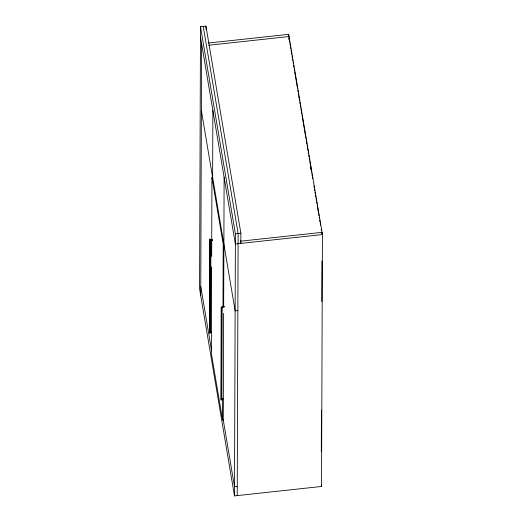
<?xml version="1.0" encoding="UTF-8"?>
<svg xmlns="http://www.w3.org/2000/svg" width="522" height="522" viewBox="0 0 522 522"><rect width="100%" height="100%" fill="white"/><g stroke="black" fill="none" stroke-linecap="round" stroke-linejoin="round"><path stroke-width="0.78" d="M240.42 240.988L240.831 243.396L240.864 233.197L205.949 26.1L200.487 26.694L199.574 288.803L234.489 495.9L321.545 486.471L322.426 234.561L288.673 34.341L208.395 43.039M200.735 295.68L201.616 43.77M205.942 29.239L205.949 26.1M212.408 240.257L210.914 240.42L210.594 332.207L209.896 333.219L209.511 330.968L209.831 239.18L210.842 240.003L212.337 239.846M210.007 239.161L209.707 332.123L211.299 331.946M209.896 333.219L210.216 241.432L209.831 239.18M210.066 333.206L210.386 241.412L210.914 240.42M211.632 267.029L211.332 353.316L222.587 420.053L223.266 419.982L223.638 313.344M211.671 256.446L211.945 177.487L212.63 177.415L212.865 110.507M224.467 306.727L221.282 307.073L221.145 399.963L221.843 398.945L222.163 307.158L224.401 306.916M221.145 399.963L221.282 307.073M221.315 399.943L221.635 308.15L222.163 307.158M222.587 420.053L222.659 398.893M222.979 306.91L223.201 244.224L211.945 177.487M223.664 306.832L224.114 177.252M234.489 495.9L235.402 233.791L200.487 26.694M237.216 495.606L238.13 233.491L203.221 26.394M288.666 35.972L288.673 34.341M289.031 39.802L289.044 36.547L208.767 45.238M310.916 169.611L310.923 167.986M321.291 451.661L321.435 410.083M321.813 301.651L321.957 260.889M235.402 233.791L240.864 233.197M210.02 240.277L212.408 240.022L210.027 240.329M240.159 241.229L322.054 232.355L322.048 233.987L321.78 232.381M223.201 244.224L223.879 244.152M322.426 234.561L235.363 243.989L200.455 36.892M237.862 310.597L235.135 310.89L201.381 110.677M209.7 332.07L211.293 331.894M221.759 398.775L223.351 398.599M221.843 398.945L223.338 398.788M237.249 486.426L234.522 486.719L223.135 419.179M289.038 38.178L289.717 42.191M289.984 43.783L290.258 45.401M290.526 46.993L290.8 48.611M291.067 50.197L291.746 54.229M292.013 55.802L292.287 57.433M292.548 59.012L292.829 60.643M293.09 62.216L293.371 63.854M293.632 65.42L293.912 67.064M294.173 68.623L294.447 70.274M294.715 71.827L297.56 88.733M297.821 90.26L298.101 91.944M298.362 93.464L298.63 95.069M298.78 95.957L299.589 100.772M299.843 102.279L300.13 103.982M300.385 105.483L300.672 107.193M300.926 108.687L301.214 110.403M301.468 111.897L301.755 113.613M302.01 115.101L305.409 135.283M305.657 136.731L305.925 138.337M306.192 139.942L306.466 141.54M306.629 142.499L306.897 144.105M307.138 145.547L307.438 147.315M307.68 148.75L307.98 150.525M308.221 151.961L308.522 153.736M308.763 155.165L309.063 156.946M309.298 158.368L309.605 160.156M309.84 161.572L311.634 172.195M311.902 173.8L312.176 175.405M312.443 177.01L312.717 178.615M313.931 185.839L314.205 187.444M314.472 189.049L314.746 190.654M315.014 192.259L315.288 193.864M315.556 195.469L315.823 197.075M316.097 198.68L316.365 200.285M316.639 201.89L316.906 203.495M317.18 205.1L318.394 212.323M318.668 213.929L318.935 215.534M319.21 217.139L319.477 218.744M319.751 220.349L320.019 221.954M320.293 223.56L320.56 225.165M321.239 229.171L321.506 230.776M321.298 485.003L321.545 486.471M200.768 286.506L211.612 350.83"/></g></svg>
